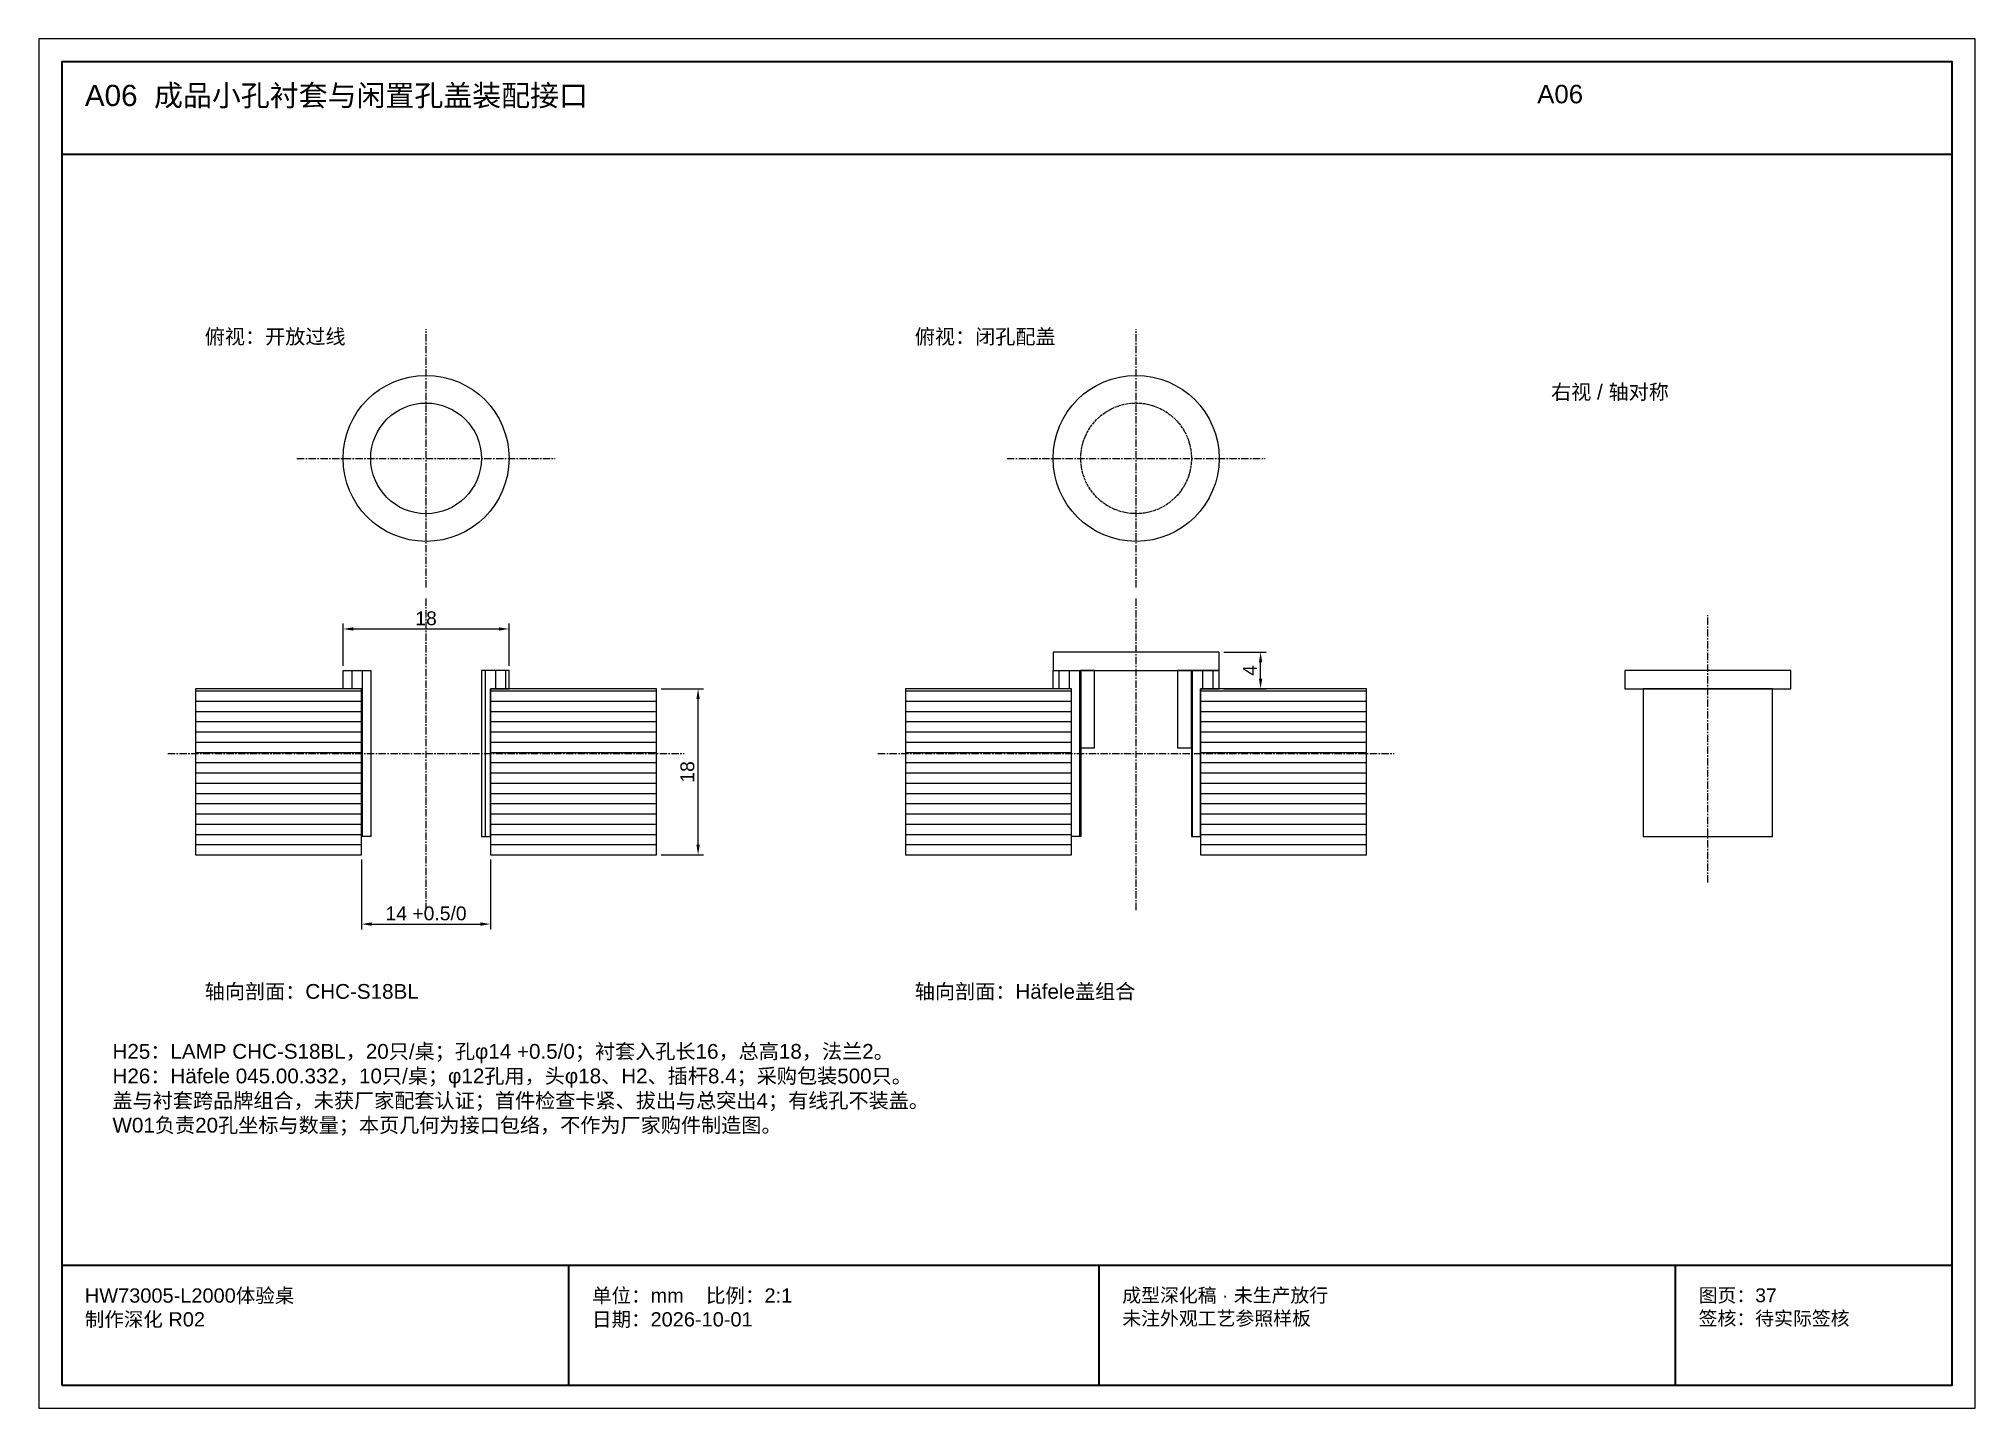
# Paper-space layout 'A06' of a CAD drawing. Header units: millimetres. Extents: x 0 to 420, y 0 to 297.
# The model-space entities are those that its viewports show. They can reach past a viewport. Long polylines and large blocks are cut down to what shows.
import ezdxf

# ---------------------------------------------------------------- set-up
doc = ezdxf.new("R2010")
doc.units = ezdxf.units.MM
doc.linetypes.add('CENTER', pattern=[5.08, 3.175, -0.635, 0.635, -0.635])
doc.linetypes.add('DASHED', pattern=[1.524, 1.27, -0.254])
for name, color, linetype, lineweight in [('CENTER', 8, 'CENTER', 13), ('DIM', 7, 'Continuous', 13), ('FRAME', 7, 'Continuous', 35), ('HATCH', 8, 'Continuous', 9), ('HIDDEN', 8, 'DASHED', 13), ('NOTE', 7, 'Continuous', 18), ('OUTLINE', 7, 'Continuous', 25)]:
    doc.layers.add(name, color=color, linetype=linetype, lineweight=lineweight)
doc.styles.add('CN', font='Arial Unicode.ttf')
doc.dimstyles.new('D0_5', dxfattribs={"dimtxt": 1.5, "dimasz": 1.1, "dimexe": 0.6, "dimexo": 0.5, "dimgap": 0.4, "dimtad": 1, "dimdsep": 46, "dimtxsty": 'CN', "dimcen": 2.5, "dimclrd": 7, "dimclre": 7, "dimclrt": 7, "dimazin": 3, "dimtfac": 1, "dimtmove": 0, "dimatfit": 3})

msp = doc.modelspace()

# ---------------------------------------------------------------- hatches: boundary and pattern name
at = {"layer": 'HATCH'}
h = msp.add_hatch(dxfattribs=at)
h.set_pattern_fill('ANSI31', scale=0.35, angle=45)
h.paths.add_polyline_path([(432036, 62), (432035, 62), (432035, 78), (432033, 78), (432033, 80), (432036, 80)])
h = msp.add_hatch(dxfattribs=at)
h.set_pattern_fill('ANSI31', scale=0.35, angle=45)
h.paths.add_polyline_path([(432048, 62), (432049, 62), (432049, 78), (432051, 78), (432051, 80), (432048, 80)])
h = msp.add_hatch(dxfattribs=at)
h.set_pattern_fill('ANSI31', scale=0.35, angle=45)
h.paths.add_polyline_path([(432113, 62), (432112, 62), (432112, 78), (432110, 78), (432110, 80), (432113, 80)])
h = msp.add_hatch(dxfattribs=at)
h.set_pattern_fill('ANSI31', scale=0.35, angle=45)
h.paths.add_polyline_path([(432125, 62), (432126, 62), (432126, 78), (432128, 78), (432128, 80), (432125, 80)])
h = msp.add_hatch(dxfattribs=at)
h.set_pattern_fill('ANSI31', scale=0.35, angle=135)
h.paths.add_polyline_path([(432017, 60), (432035, 60), (432035, 78), (432017, 78)])
h = msp.add_hatch(dxfattribs=at)
h.set_pattern_fill('ANSI31', scale=0.35, angle=135)
h.paths.add_polyline_path([(432049, 60), (432067, 60), (432067, 78), (432049, 78)])
h = msp.add_hatch(dxfattribs=at)
h.set_pattern_fill('ANSI31', scale=0.35, angle=135)
h.paths.add_polyline_path([(432094, 60), (432112, 60), (432112, 78), (432094, 78)])
h = msp.add_hatch(dxfattribs=at)
h.set_pattern_fill('ANSI31', scale=0.35, angle=135)
h.paths.add_polyline_path([(432126, 60), (432144, 60), (432144, 78), (432126, 78)])

# ---------------------------------------------------------------- linework, layer by layer
at = {"layer": 'CENTER'}
for p, q in [((432042, 89), (432042, 117)), ((432119, 89), (432119, 117)), ((432028, 103), (432056, 103)), ((432105, 103), (432133, 103)), ((432042, 54), (432042, 88)), ((432119, 54), (432119, 88)), ((432181, 57), (432181, 86)), ((432014, 71), (432070, 71)), ((432091, 71), (432147, 71))]:
    msp.add_line(p, q, dxfattribs=at)
at = {"layer": 'FRAME'}
for p, q in [((432002.5, 136), (432207.5, 136)), ((432002.5, 15.5), (432207.5, 15.5)), ((432057.5, 2.5), (432057.5, 15.5)), ((432115, 2.5), (432115, 15.5)), ((432177.5, 2.5), (432177.5, 15.5))]:
    msp.add_line(p, q, dxfattribs=at)
msp.add_lwpolyline([(432002.5, 2.5), (432207.5, 2.5), (432207.5, 146), (432002.5, 146)], close=True, dxfattribs=at)
at = {"layer": 'HIDDEN'}
msp.add_circle((432119, 103), 6, dxfattribs=at)
at = {"layer": 'OUTLINE'}
for points in [[(432110, 80), (432128, 80), (432128, 82), (432110, 82)], [(432036, 62), (432035, 62), (432035, 78), (432033, 78), (432033, 80), (432036, 80)], [(432048, 62), (432049, 62), (432049, 78), (432051, 78), (432051, 80), (432048, 80)], [(432113, 62), (432112, 62), (432112, 78), (432110, 78), (432110, 80), (432113, 80)], [(432113, 71.6), (432114.5, 71.6), (432114.5, 80), (432113, 80)], [(432123.5, 71.6), (432125, 71.6), (432125, 80), (432123.5, 80)], [(432125, 62), (432126, 62), (432126, 78), (432128, 78), (432128, 80), (432125, 80)], [(432172, 78), (432190, 78), (432190, 80), (432172, 80)], [(432017, 60), (432035, 60), (432035, 78), (432017, 78)], [(432049, 60), (432067, 60), (432067, 78), (432049, 78)], [(432094, 60), (432112, 60), (432112, 78), (432094, 78)], [(432126, 60), (432144, 60), (432144, 78), (432126, 78)], [(432174, 62), (432188, 62), (432188, 78), (432174, 78)]]:
    msp.add_lwpolyline(points, close=True, dxfattribs=at)
for centre, radius in [((432042, 103), 9), ((432119, 103), 9), ((432042, 103), 6)]:
    msp.add_circle(centre, radius, dxfattribs=at)

# ---------------------------------------------------------------- texts
at = {"layer": 'NOTE', "attachment_point": 1, "style": 'CN'}
for s, insert, char_height, width in [('A06  成品小孔衬套与闲置孔盖装配接口', (432005, 143.5), 2.3, 155), ('A06', (432162.5, 143.5), 2, 45), ('俯视：开放过线', (432018, 117), 1.6, 59), ('俯视：闭孔配盖', (432095, 117), 1.6, 59), ('右视 / 轴对称', (432164, 111), 1.6, 42), ('轴向剖面：CHC-S18BL', (432018, 46), 1.6, 70), ('轴向剖面：Häfele盖组合', (432095, 46), 1.6, 70), ('H25：LAMP CHC-S18BL，20只/桌；孔φ14 +0.5/0；衬套入孔长16，总高18，法兰2。\\PH26：Häfele 045.00.332，10只/桌；φ12孔用，头φ18、H2、插杆8.4；采购包装500只。\\P盖与衬套跨品牌组合，未获厂家配套认证；首件检查卡紧、拔出与总突出4；有线孔不装盖。\\PW01负责20孔坐标与数量；本页几何为接口包络，不作为厂家购件制造图。', (432008, 39.5), 1.6, 192.5), ('HW73005-L2000体验桌\\P制作深化 R02', (432005, 13), 1.55, 50), ('单位：mm    比例：2:1\\P日期：2026-10-01', (432060, 13), 1.55, 52.5), ('成型深化稿 · 未生产放行\\P未注外观工艺参照样板', (432117.5, 13), 1.5, 57.5), ('图页：37\\P签核：待实际签核', (432180, 13), 1.5, 27.5)]:
    msp.add_mtext(s, dxfattribs=dict(at, insert=insert, char_height=char_height, width=width))

# ---------------------------------------------------------------- dimensions: what is measured, and where the dimension line sits
at = {"layer": 'DIM'}
msp.add_linear_dim(base=(432033, 84.5), p1=(432033, 80), p2=(432051, 80), dimstyle='D0_5', dxfattribs=at).render()
for base, p1, p2 in [((432132.5, 78), (432128, 78), (432128, 82)), ((432071.5, 60), (432067, 60), (432067, 78))]:
    msp.add_linear_dim(base=base, p1=p1, p2=p2, angle=90, dimstyle='D0_5', dxfattribs=at).render()
msp.add_linear_dim(base=(432035, 52.5), p1=(432035, 60), p2=(432049, 60), text='<> +0.5/0', dimstyle='D0_5', dxfattribs=at).render()

psp = doc.layouts.new('A06')

# ---------------------------------------------------------------- viewports
at = {"layer": 'Defpoints'}
psp.add_viewport(center=(210, 148.5), size=(420, 297), view_center_point=(432105, 74.25), view_height=148.5, dxfattribs=at)

doc.saveas('drawing.dxf')
